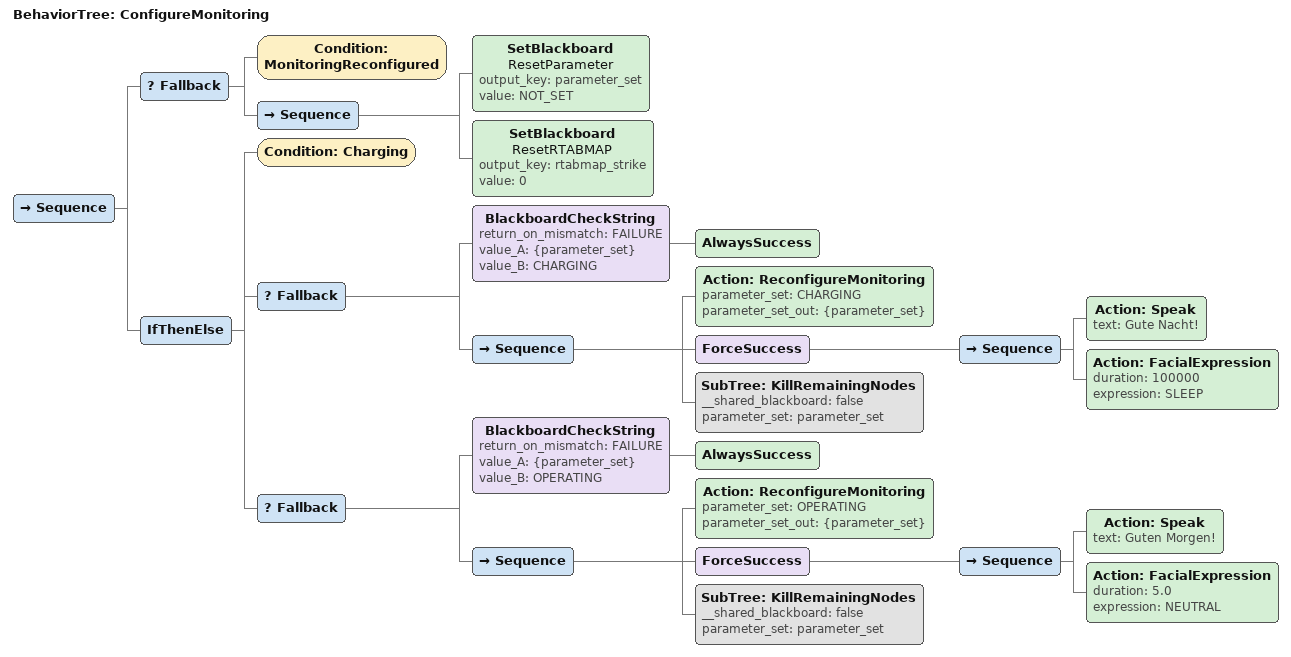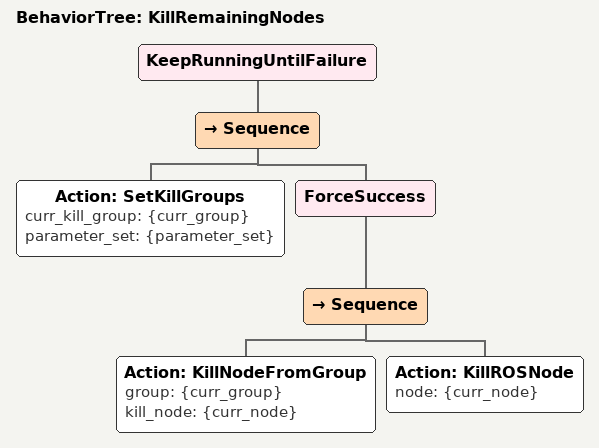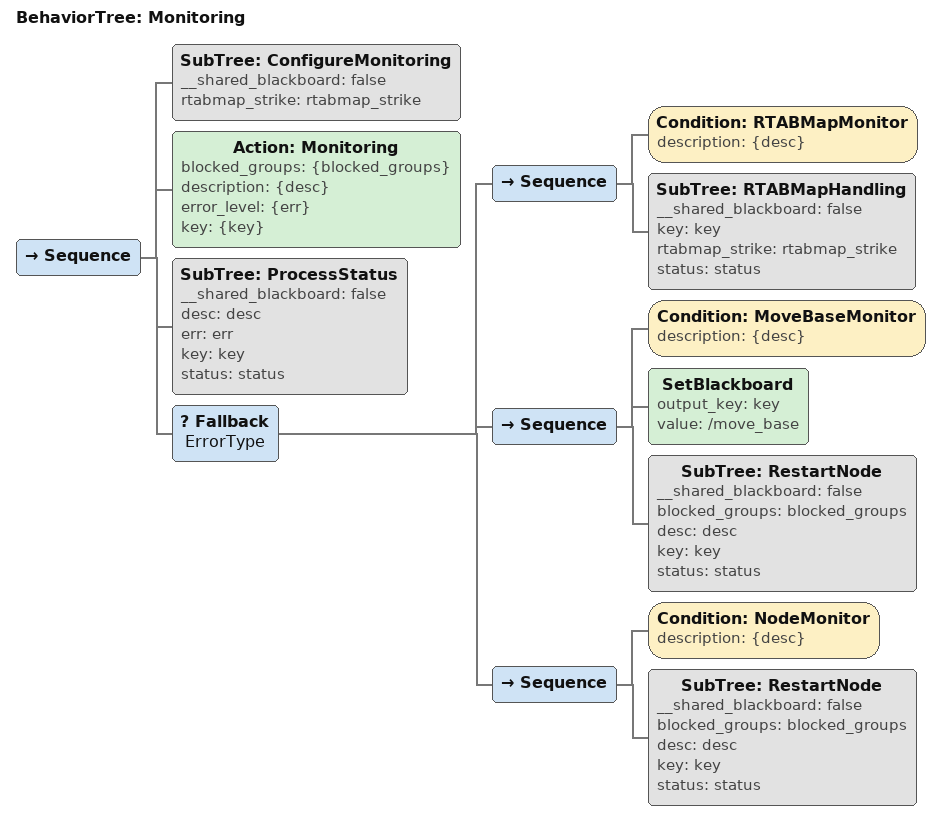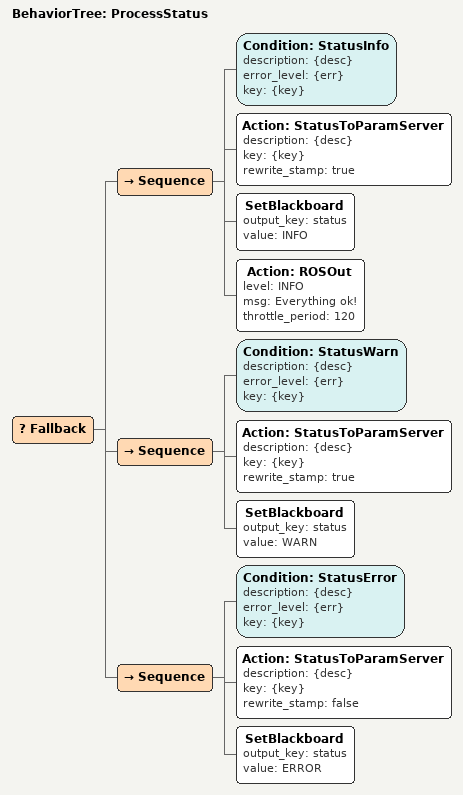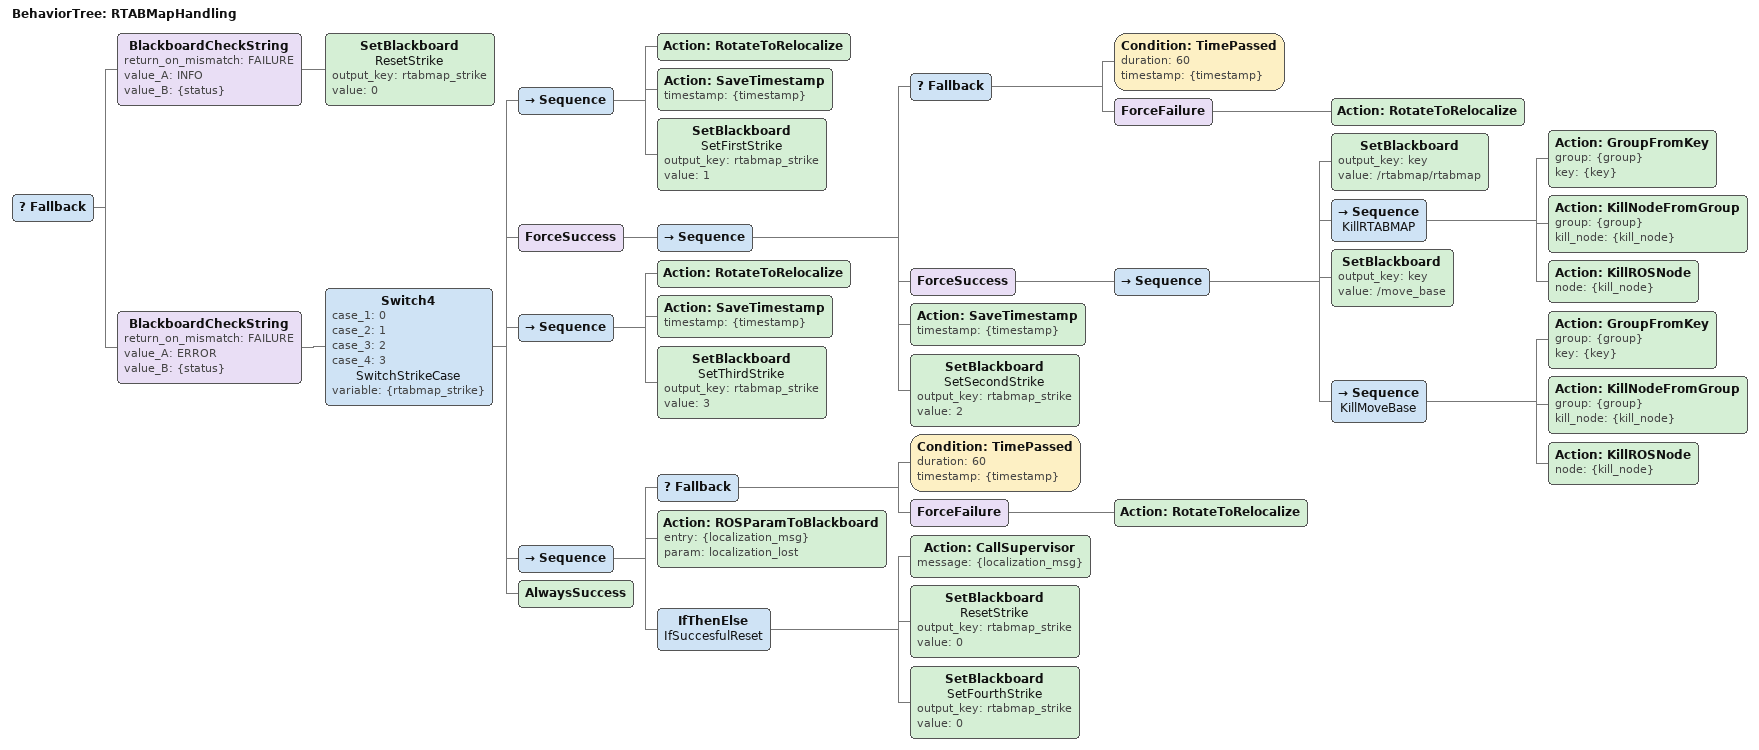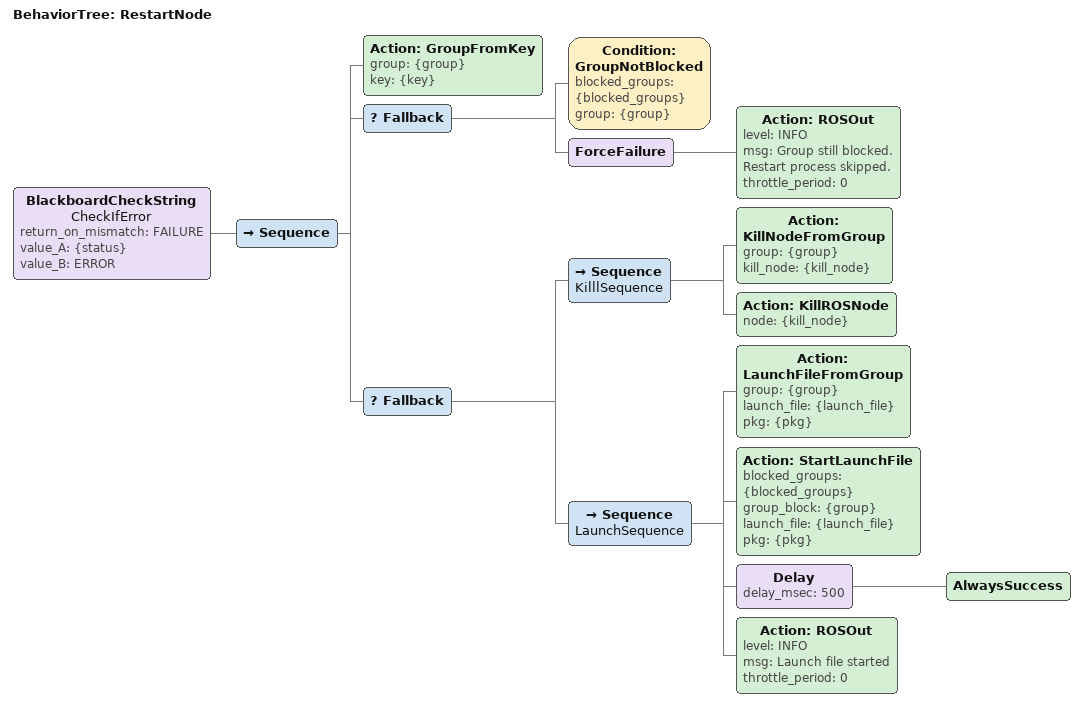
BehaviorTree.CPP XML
<?xml version="1.0"?>
<root main_tree_to_execute="Monitoring">
    <BehaviorTree ID="ConfigureMonitoring">
        <Sequence>
            <Fallback>
                <Condition ID="MonitoringReconfigured"/>
                <Sequence>
                    <SetBlackboard name="ResetParameter" output_key="parameter_set" value="NOT_SET"/>
                    <SetBlackboard name="ResetRTABMAP" output_key="rtabmap_strike" value="0"/>
                </Sequence>
            </Fallback>
            <IfThenElse>
                <Condition ID="Charging"/>
                <Fallback>
                    <BlackboardCheckString return_on_mismatch="FAILURE" value_A="{parameter_set}" value_B="CHARGING">
                        <AlwaysSuccess/>
                    </BlackboardCheckString>
                    <Sequence>
                        <Action ID="ReconfigureMonitoring" parameter_set="CHARGING" parameter_set_out="{parameter_set}"/>
                        <ForceSuccess>
                            <Sequence>
                                <Action ID="Speak" text="Gute Nacht!"/>
                                <Action ID="FacialExpression" duration="100000" expression="SLEEP"/>
                            </Sequence>
                        </ForceSuccess>
                        <SubTree ID="KillRemainingNodes" __shared_blackboard="false" parameter_set="parameter_set"/>
                    </Sequence>
                </Fallback>
                <Fallback>
                    <BlackboardCheckString return_on_mismatch="FAILURE" value_A="{parameter_set}" value_B="OPERATING">
                        <AlwaysSuccess/>
                    </BlackboardCheckString>
                    <Sequence>
                        <Action ID="ReconfigureMonitoring" parameter_set="OPERATING" parameter_set_out="{parameter_set}"/>
                        <ForceSuccess>
                            <Sequence>
                                <Action ID="Speak" text="Guten Morgen!"/>
                                <Action ID="FacialExpression" duration="5.0" expression="NEUTRAL"/>
                            </Sequence>
                        </ForceSuccess>
                        <SubTree ID="KillRemainingNodes" __shared_blackboard="false" parameter_set="parameter_set"/>
                    </Sequence>
                </Fallback>
            </IfThenElse>
        </Sequence>
    </BehaviorTree>
    <BehaviorTree ID="KillRemainingNodes">
        <KeepRunningUntilFailure>
            <Sequence>
                <Action ID="SetKillGroups" curr_kill_group="{curr_group}" parameter_set="{parameter_set}"/>
                <ForceSuccess>
                    <Sequence>
                        <Action ID="KillNodeFromGroup" group="{curr_group}" kill_node="{curr_node}"/>
                        <Action ID="KillROSNode" node="{curr_node}"/>
                    </Sequence>
                </ForceSuccess>
            </Sequence>
        </KeepRunningUntilFailure>
    </BehaviorTree>
    <BehaviorTree ID="Monitoring">
        <Sequence>
            <SubTree ID="ConfigureMonitoring" __shared_blackboard="false" rtabmap_strike="rtabmap_strike"/>
            <Action ID="Monitoring" blocked_groups="{blocked_groups}" description="{desc}" error_level="{err}" key="{key}"/>
            <SubTree ID="ProcessStatus" __shared_blackboard="false" desc="desc" err="err" key="key" status="status"/>
            <Fallback name="ErrorType">
                <Sequence>
                    <Condition ID="RTABMapMonitor" description="{desc}"/>
                    <SubTree ID="RTABMapHandling" __shared_blackboard="false" key="key" rtabmap_strike="rtabmap_strike" status="status"/>
                </Sequence>
                <Sequence>
                    <Condition ID="MoveBaseMonitor" description="{desc}"/>
                    <SetBlackboard output_key="key" value="/move_base"/>
                    <SubTree ID="RestartNode" __shared_blackboard="false" blocked_groups="blocked_groups" desc="desc" key="key" status="status"/>
                </Sequence>
                <Sequence>
                    <Condition ID="NodeMonitor" description="{desc}"/>
                    <SubTree ID="RestartNode" __shared_blackboard="false" blocked_groups="blocked_groups" desc="desc" key="key" status="status"/>
                </Sequence>
            </Fallback>
        </Sequence>
    </BehaviorTree>
    <BehaviorTree ID="ProcessStatus">
        <Fallback>
            <Sequence>
                <Condition ID="StatusInfo" description="{desc}" error_level="{err}" key="{key}"/>
                <Action ID="StatusToParamServer" description="{desc}" key="{key}" rewrite_stamp="true"/>
                <SetBlackboard output_key="status" value="INFO"/>
                <Action ID="ROSOut" level="INFO" msg="Everything ok!" throttle_period="120"/>
            </Sequence>
            <Sequence>
                <Condition ID="StatusWarn" description="{desc}" error_level="{err}" key="{key}"/>
                <Action ID="StatusToParamServer" description="{desc}" key="{key}" rewrite_stamp="true"/>
                <SetBlackboard output_key="status" value="WARN"/>
            </Sequence>
            <Sequence>
                <Condition ID="StatusError" description="{desc}" error_level="{err}" key="{key}"/>
                <Action ID="StatusToParamServer" description="{desc}" key="{key}" rewrite_stamp="false"/>
                <SetBlackboard output_key="status" value="ERROR"/>
            </Sequence>
        </Fallback>
    </BehaviorTree>
    <BehaviorTree ID="RTABMapHandling">
        <Fallback>
            <BlackboardCheckString return_on_mismatch="FAILURE" value_A="INFO" value_B="{status}">
                <SetBlackboard name="ResetStrike" output_key="rtabmap_strike" value="0"/>
            </BlackboardCheckString>
            <BlackboardCheckString return_on_mismatch="FAILURE" value_A="ERROR" value_B="{status}">
                <Switch4 case_1="0" case_2="1" case_3="2" case_4="3" name="SwitchStrikeCase" variable="{rtabmap_strike}">
                    <Sequence>
                        <Action ID="RotateToRelocalize"/>
                        <Action ID="SaveTimestamp" timestamp="{timestamp}"/>
                        <SetBlackboard name="SetFirstStrike" output_key="rtabmap_strike" value="1"/>
                    </Sequence>
                    <ForceSuccess>
                        <Sequence>
                            <Fallback>
                                <Condition ID="TimePassed" duration="60" timestamp="{timestamp}"/>
                                <ForceFailure>
                                    <Action ID="RotateToRelocalize"/>
                                </ForceFailure>
                            </Fallback>
                            <ForceSuccess>
                                <Sequence>
                                    <SetBlackboard output_key="key" value="/rtabmap/rtabmap"/>
                                    <Sequence name="KillRTABMAP">
                                        <Action ID="GroupFromKey" group="{group}" key="{key}"/>
                                        <Action ID="KillNodeFromGroup" group="{group}" kill_node="{kill_node}"/>
                                        <Action ID="KillROSNode" node="{kill_node}"/>
                                    </Sequence>
                                    <SetBlackboard output_key="key" value="/move_base"/>
                                    <Sequence name="KillMoveBase">
                                        <Action ID="GroupFromKey" group="{group}" key="{key}"/>
                                        <Action ID="KillNodeFromGroup" group="{group}" kill_node="{kill_node}"/>
                                        <Action ID="KillROSNode" node="{kill_node}"/>
                                    </Sequence>
                                </Sequence>
                            </ForceSuccess>
                            <Action ID="SaveTimestamp" timestamp="{timestamp}"/>
                            <SetBlackboard name="SetSecondStrike" output_key="rtabmap_strike" value="2"/>
                        </Sequence>
                    </ForceSuccess>
                    <Sequence>
                        <Action ID="RotateToRelocalize"/>
                        <Action ID="SaveTimestamp" timestamp="{timestamp}"/>
                        <SetBlackboard name="SetThirdStrike" output_key="rtabmap_strike" value="3"/>
                    </Sequence>
                    <Sequence>
                        <Fallback>
                            <Condition ID="TimePassed" duration="60" timestamp="{timestamp}"/>
                            <ForceFailure>
                                <Action ID="RotateToRelocalize"/>
                            </ForceFailure>
                        </Fallback>
                        <Action ID="ROSParamToBlackboard" entry="{localization_msg}" param="localization_lost"/>
                        <IfThenElse name="IfSuccesfulReset">
                            <Action ID="CallSupervisor" message="{localization_msg}"/>
                            <SetBlackboard name="ResetStrike" output_key="rtabmap_strike" value="0"/>
                            <SetBlackboard name="SetFourthStrike" output_key="rtabmap_strike" value="0"/>
                        </IfThenElse>
                    </Sequence>
                    <AlwaysSuccess/>
                </Switch4>
            </BlackboardCheckString>
        </Fallback>
    </BehaviorTree>
    <BehaviorTree ID="RestartNode">
        <BlackboardCheckString name="CheckIfError" return_on_mismatch="FAILURE" value_A="{status}" value_B="ERROR">
            <Sequence>
                <Action ID="GroupFromKey" group="{group}" key="{key}"/>
                <Fallback>
                    <Condition ID="GroupNotBlocked" blocked_groups="{blocked_groups}" group="{group}"/>
                    <ForceFailure>
                        <Action ID="ROSOut" level="INFO" msg="Group still blocked. Restart process skipped." throttle_period="0"/>
                    </ForceFailure>
                </Fallback>
                <Fallback>
                    <Sequence name="KilllSequence">
                        <Action ID="KillNodeFromGroup" group="{group}" kill_node="{kill_node}"/>
                        <Action ID="KillROSNode" node="{kill_node}"/>
                    </Sequence>
                    <Sequence name="LaunchSequence">
                        <Action ID="LaunchFileFromGroup" group="{group}" launch_file="{launch_file}" pkg="{pkg}"/>
                        <Action ID="StartLaunchFile" blocked_groups="{blocked_groups}" group_block="{group}" launch_file="{launch_file}" pkg="{pkg}"/>
                        <Delay delay_msec="500">
                            <AlwaysSuccess/>
                        </Delay>
                        <Action ID="ROSOut" level="INFO" msg="Launch file started" throttle_period="0"/>
                    </Sequence>
                </Fallback>
            </Sequence>
        </BlackboardCheckString>
    </BehaviorTree>
</root>
